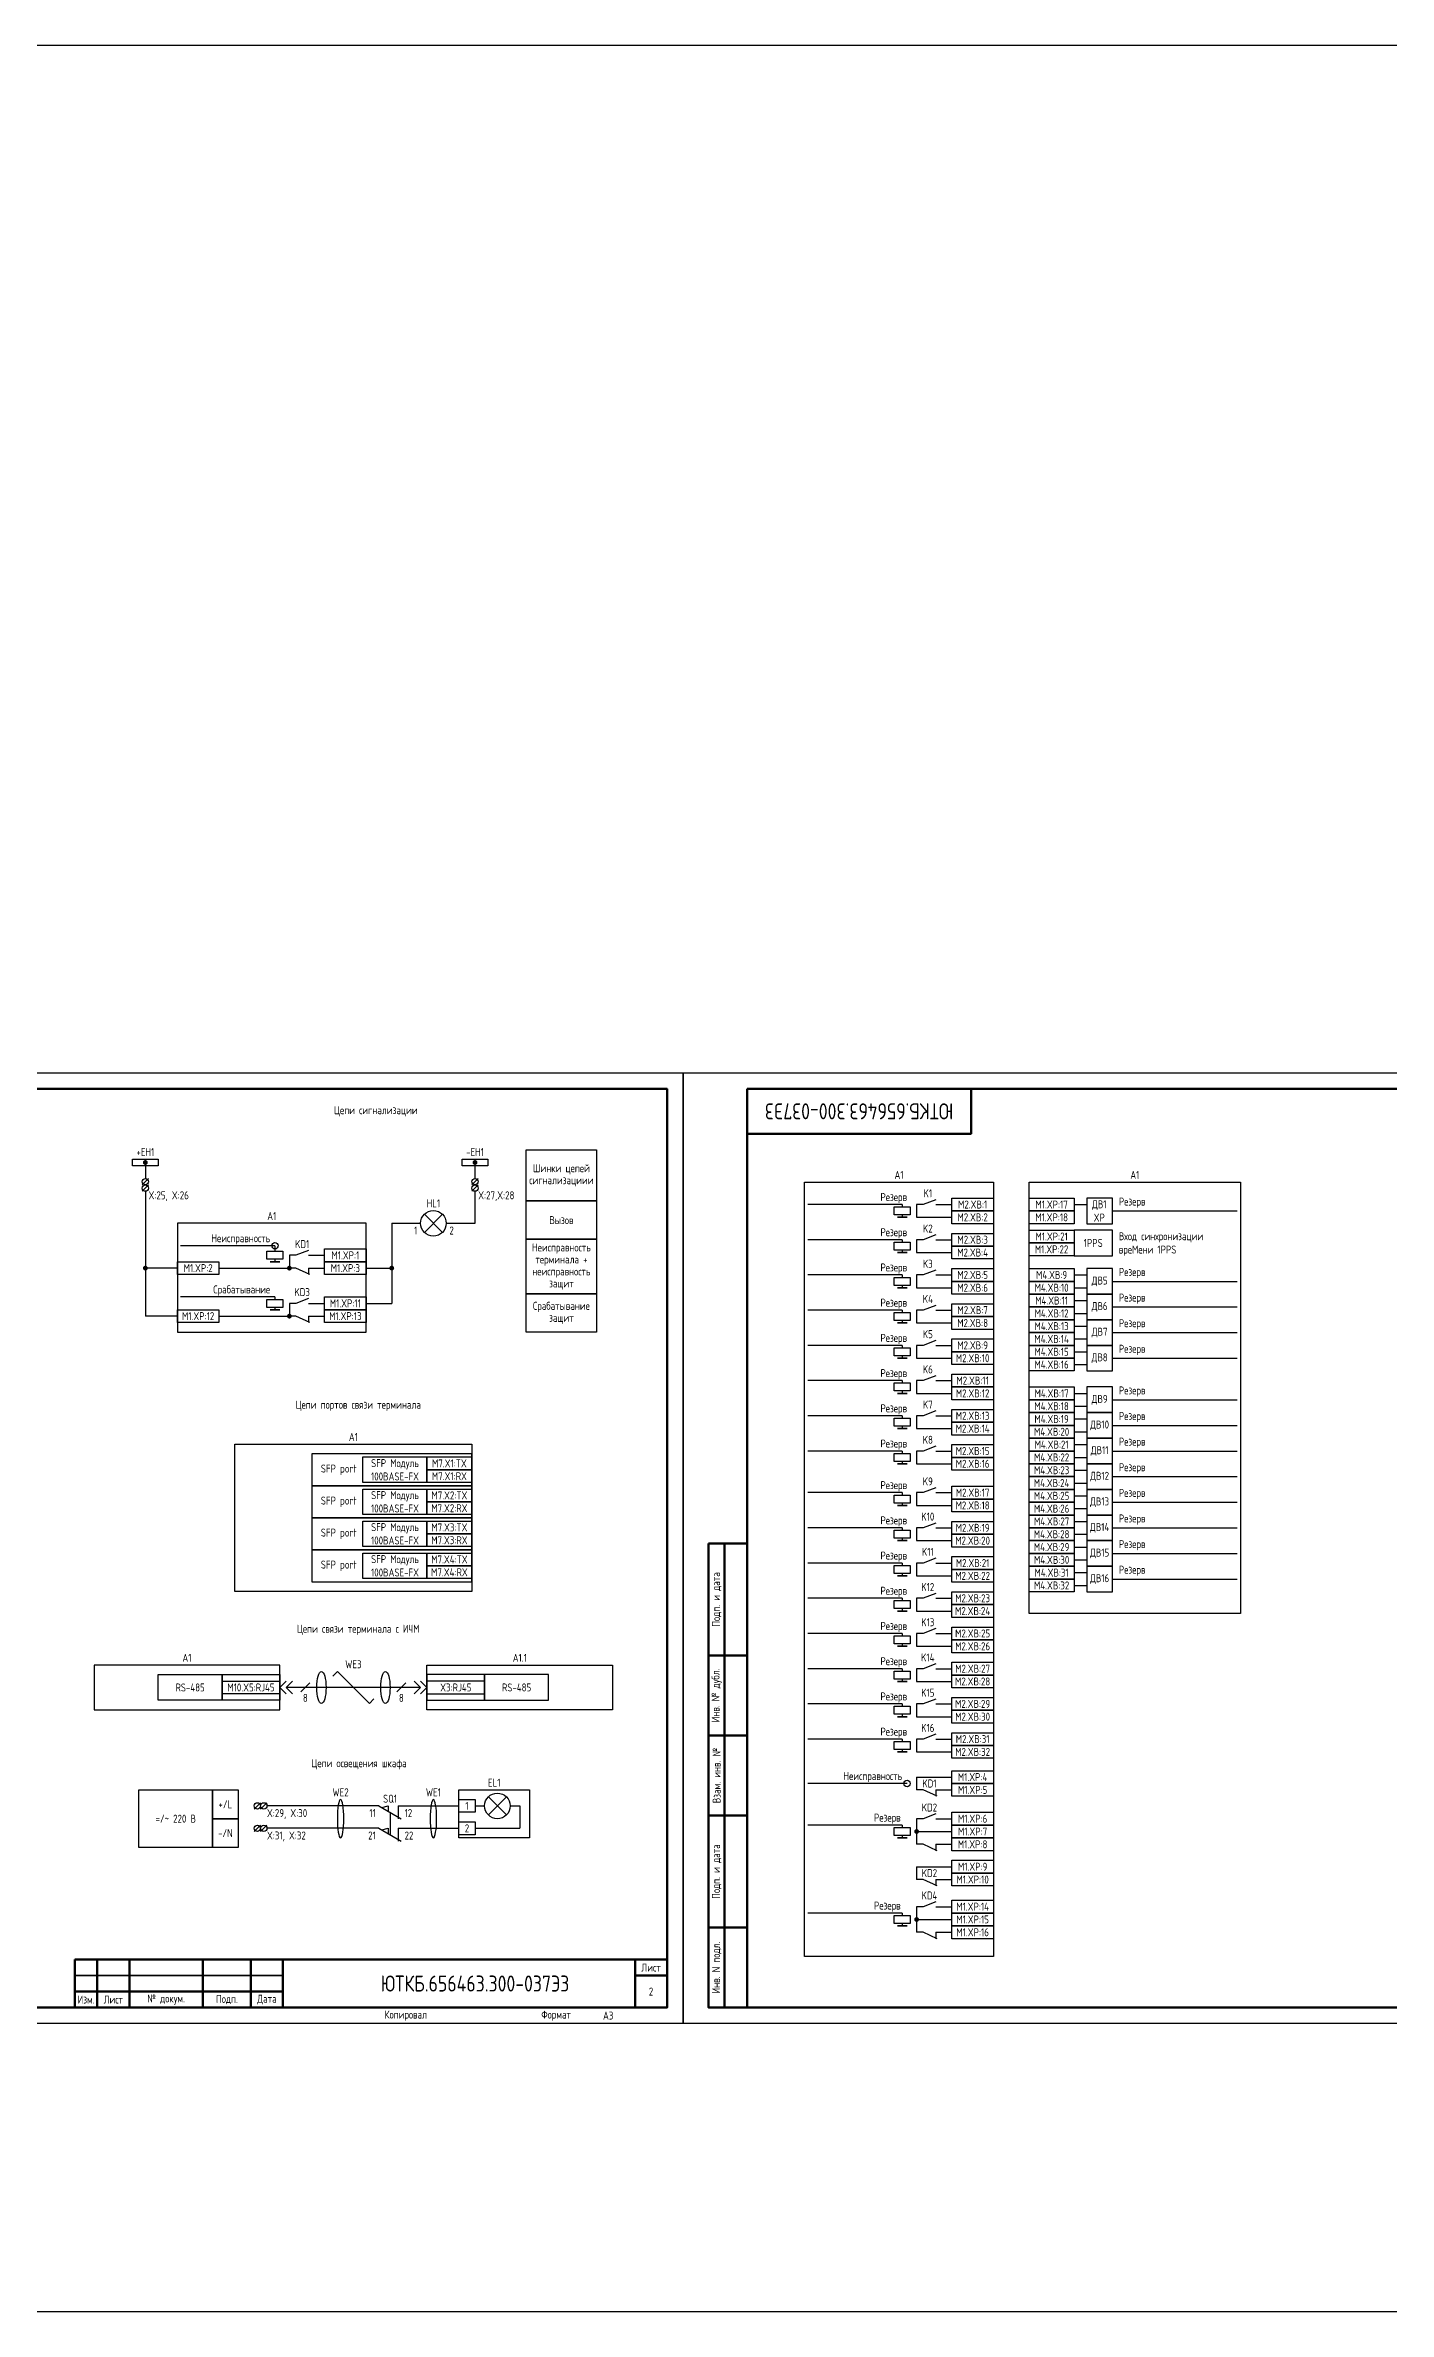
# Model space of a CAD drawing. Header units: millimetres. Extents: x -774 to 2891, y -90 to 618.
# Drawn here: x 641 to 1060, y -90 to 618 of the extents above; entities that cross this region are included whole.
import ezdxf

# ---------------------------------------------------------------- set-up
doc = ezdxf.new("R2010")
doc.units = ezdxf.units.MM
doc.styles.add('Gost_type_A', font='GOST_A.TTF')

# ---------------------------------------------------------------- blocks, each defined once
blk = doc.blocks.new('Формат_А3')
blk.add_lwpolyline([(-420, 297), (0, 297), (0, 0), (-420, 0)], close=True)
at = {"lineweight": 50}
blk.add_lwpolyline([(-400, 292), (-5, 292), (-5, 5), (-400, 5)], close=True, dxfattribs=at)
blk = doc.blocks.new('Штамп малый нижний')
at = {"lineweight": 50}
for points in [[(-185, 15), (-178, 15), (-178, 5), (-185, 5)], [(-178, 15), (-168, 15), (-168, 5), (-178, 5)], [(-168, 15), (-145, 15), (-145, 5), (-168, 5)], [(-145, 15), (-130, 15), (-130, 5), (-145, 5)], [(-130, 15), (-120, 15), (-120, 5), (-130, 5)], [(-120, 15), (-10, 15), (-10, 0), (-120, 0)], [(-10, 15), (0, 15), (0, 10), (-10, 10)], [(-10, 10), (0, 10), (0, 0), (-10, 0)], [(-185, 5), (-178, 5), (-178, 0), (-185, 0)], [(-178, 5), (-168, 5), (-168, 0), (-178, 0)], [(-168, 5), (-145, 5), (-145, 0), (-168, 0)], [(-145, 5), (-130, 5), (-130, 0), (-145, 0)], [(-130, 5), (-120, 5), (-120, 0), (-130, 0)]]:
    blk.add_lwpolyline(points, close=True, dxfattribs=at)
for points in [[(-185, 15), (-178, 15), (-178, 10), (-185, 10)], [(-178, 15), (-168, 15), (-168, 10), (-178, 10)], [(-168, 15), (-145, 15), (-145, 10), (-168, 10)], [(-145, 15), (-130, 15), (-130, 10), (-145, 10)], [(-130, 15), (-120, 15), (-120, 10), (-130, 10)], [(-185, 10), (-178, 10), (-178, 5), (-185, 5)], [(-178, 10), (-168, 10), (-168, 5), (-178, 5)], [(-168, 10), (-145, 10), (-145, 5), (-168, 5)], [(-145, 10), (-130, 10), (-130, 5), (-145, 5)], [(-130, 10), (-120, 10), (-120, 5), (-130, 5)]]:
    blk.add_lwpolyline(points, close=True)
at = {"char_height": 2.5, "style": 'Gost_type_A'}
for s, insert, width, attachment_point in [('Лист', (-5, 12.5), 10, 5), ('Изм.', (-181.5, 2.5), 7, 5), ('Лист', (-173, 2.5), 10, 5), ('№ докум.', (-156.5, 2.5), 23, 5), ('Подп.', (-137.5, 2.5), 15, 5), ('Дата', (-125, 2.5), 10, 5), ('Копировал', (-75, -2.53), 13.1202, 6), ('Формат', (-30, -2.53), 13.1202, 6)]:
    blk.add_mtext(s, dxfattribs=dict(at, insert=insert, width=width, attachment_point=attachment_point))
blk = doc.blocks.new('Штамп угловой верхний')
at = {"lineweight": 50}
blk.add_lwpolyline([(0, 0), (70, 0), (70, -14), (0, -14)], close=True, dxfattribs=at)
blk = doc.blocks.new('Штамп левый нижний')
at = {"lineweight": 50}
for points in [[(-12, 145), (-7, 145), (-7, 110), (-12, 110)], [(-7, 145), (0, 145), (0, 110), (-7, 110)], [(-12, 110), (-7, 110), (-7, 85), (-12, 85)], [(-7, 110), (0, 110), (0, 85), (-7, 85)], [(-12, 85), (-7, 85), (-7, 60), (-12, 60)], [(-7, 85), (0, 85), (0, 60), (-7, 60)], [(-12, 60), (-7, 60), (-7, 25), (-12, 25)], [(-7, 60), (0, 60), (0, 25), (-7, 25)], [(-12, 25), (-7, 25), (-7, 0), (-12, 0)], [(-7, 25), (0, 25), (0, 0), (-7, 0)]]:
    blk.add_lwpolyline(points, close=True, dxfattribs=at)
at = {"char_height": 2.5, "attachment_point": 5, "rotation": 90, "style": 'Gost_type_A'}
for s, insert, width in [('Подп. и дата', (-9.5, 127.5), 35), ('Инв. № дубл.', (-9.5, 97.5), 25), ('Взам. инв. №', (-9.5, 72.5), 25), ('Подп. и дата', (-9.5, 42.5), 35), ('Инв. N подл.', (-9.5, 12.5), 25)]:
    blk.add_mtext(s, dxfattribs=dict(at, insert=insert, width=width))
blk = doc.blocks.new('POINT')
at = {"const_width": 0.75}
blk.add_lwpolyline([(-0.375, 0, 1), (0.375, 0, 1)], format="xyb", close=True, dxfattribs=at)
blk = doc.blocks.new('Шинка')
blk.add_lwpolyline([(-4, 1), (4, 1), (4, -1), (-4, -1)], close=True)
blk.add_blockref('POINT', (0, 0))

msp = doc.modelspace()

# ---------------------------------------------------------------- linework, layer by layer
for p, q in [((673, 264), (671, 262)), ((673, 262), (671, 260)), ((672, 269), (672, 264)), ((776, 264), (774, 262)), ((776, 262), (774, 260)), ((775, 264), (775, 269)), ((775, 261.99), (775, 262)), ((775, 261.99), (775, 262)), ((672, 260), (672, 221)), ((775, 250), (775, 260)), ((908.48, 255.87), (878.98, 255.87)), ((908.48, 255.87), (908.48, 255.12)), ((962.16, 255.87), (966.16, 255.87)), ((749, 250), (758, 250)), ((749, 250), (749, 225)), ((759.17, 252.83), (764.83, 247.17)), ((764.83, 252.83), (759.17, 247.17)), ((766, 250), (775, 250)), ((908.48, 252.62), (908.48, 251.87)), ((974.16, 253.87), (1013.16, 253.87)), ((712.5, 243), (683, 243)), ((712.5, 243), (712.5, 241.25)), ((908.48, 244.87), (878.98, 244.87)), ((908.48, 244.87), (908.48, 244.12)), ((908.48, 241.62), (908.48, 240.87)), ((682, 236), (672, 236)), ((712.5, 238.75), (712.5, 238)), ((723, 236), (723, 234)), ((741, 236), (749, 236)), ((908.48, 233.87), (878.98, 233.87)), ((908.48, 233.87), (908.48, 233.12)), ((962.16, 233.87), (966.16, 233.87)), ((712.5, 227), (683, 227)), ((712.5, 227), (712.5, 226.25)), ((908.48, 230.62), (908.48, 229.87)), ((962.16, 229.87), (966.16, 229.87)), ((974.16, 231.87), (1013.16, 231.87)), ((682, 221), (672, 221)), ((712.5, 223.75), (712.5, 223)), ((723, 221), (723, 219)), ((741, 225), (749, 225)), ((908.48, 222.87), (878.98, 222.87)), ((908.48, 222.87), (908.48, 222.12)), ((908.48, 219.62), (908.48, 218.87)), ((962.16, 225.87), (966.16, 225.87)), ((962.16, 221.87), (966.16, 221.87)), ((974.16, 223.87), (1013.16, 223.87)), ((962.16, 217.87), (966.16, 217.87)), ((962.16, 213.87), (966.16, 213.87)), ((974.16, 215.87), (1013.16, 215.87)), ((908.48, 211.87), (878.98, 211.87)), ((908.48, 211.87), (908.48, 211.12)), ((908.48, 208.62), (908.48, 207.87)), ((962.16, 209.87), (966.16, 209.87)), ((962.16, 205.87), (966.16, 205.87)), ((974.16, 207.87), (1013.16, 207.87)), ((908.48, 200.87), (878.98, 200.87)), ((908.48, 200.87), (908.48, 200.12)), ((908.48, 197.62), (908.48, 196.87)), ((962.16, 196.87), (966.16, 196.87)), ((962.16, 192.87), (966.16, 192.87)), ((974.16, 194.87), (1013.16, 194.87)), ((908.48, 189.87), (878.98, 189.87)), ((908.48, 189.87), (908.48, 189.12)), ((908.48, 186.62), (908.48, 185.87)), ((962.16, 188.87), (966.16, 188.87)), ((962.16, 184.87), (966.16, 184.87)), ((974.16, 186.87), (1013.16, 186.87)), ((908.48, 178.87), (878.98, 178.87)), ((908.48, 178.87), (908.48, 178.12)), ((962.16, 180.87), (966.16, 180.87)), ((974.16, 178.87), (1013.16, 178.87)), ((908.48, 175.62), (908.48, 174.87)), ((962.16, 176.87), (966.16, 176.87)), ((962.16, 172.87), (966.16, 172.87)), ((974.16, 170.87), (1013.16, 170.87)), ((908.48, 165.87), (878.98, 165.87)), ((908.48, 165.87), (908.48, 165.12)), ((962.16, 168.87), (966.16, 168.87)), ((962.16, 164.87), (966.16, 164.87)), ((974.16, 162.87), (1013.16, 162.87)), ((908.48, 162.62), (908.48, 161.87)), ((962.16, 160.87), (966.16, 160.87)), ((962.16, 156.87), (966.16, 156.87)), ((908.48, 154.87), (878.98, 154.87)), ((908.48, 154.87), (908.48, 154.12)), ((908.48, 151.62), (908.48, 150.87)), ((962.16, 152.87), (966.16, 152.87)), ((962.16, 148.87), (966.16, 148.87)), ((974.16, 154.87), (1013.16, 154.87)), ((908.48, 143.87), (878.98, 143.87)), ((908.48, 143.87), (908.48, 143.12)), ((962.16, 144.87), (966.16, 144.87)), ((974.16, 146.87), (1013.16, 146.87)), ((908.48, 140.62), (908.48, 139.87)), ((962.16, 140.87), (966.16, 140.87)), ((962.16, 136.87), (966.16, 136.87)), ((974.16, 138.87), (1013.16, 138.87)), ((908.48, 132.87), (878.98, 132.87)), ((908.48, 132.87), (908.48, 132.12)), ((908.48, 129.62), (908.48, 128.87)), ((908.48, 121.87), (878.98, 121.87)), ((908.48, 121.87), (908.48, 121.12)), ((908.48, 118.62), (908.48, 117.87)), ((714, 105), (716, 107)), ((714, 105), (716, 107)), ((716, 105), (718, 107)), ((716, 105), (718, 107)), ((723.41, 106.41), (720.59, 103.59)), ((730.53, 108.53), (732, 110)), ((732, 110), (742, 100)), ((753.41, 106.41), (750.59, 103.59)), ((758, 105), (756, 107)), ((758, 105), (756, 107)), ((760, 105), (758, 107)), ((760, 105), (758, 107)), ((908.48, 110.87), (878.98, 110.87)), ((908.48, 110.87), (908.48, 110.12)), ((908.48, 107.62), (908.48, 106.87)), ((714, 105), (716, 103)), ((714, 105), (716, 103)), ((758, 105), (716, 105)), ((716, 105), (718, 103)), ((716, 105), (718, 103)), ((742, 100), (743.41, 101.41)), ((758, 105), (756, 103)), ((758, 105), (756, 103)), ((760, 105), (758, 103)), ((760, 105), (758, 103)), ((908.48, 99.87), (878.98, 99.87)), ((908.48, 99.87), (908.48, 99.12)), ((908.48, 96.62), (908.48, 95.87)), ((908.48, 88.87), (878.98, 88.87)), ((908.48, 88.87), (908.48, 88.12)), ((908.48, 85.62), (908.48, 84.87)), ((779.17, 70.83), (784.83, 65.17)), ((784.83, 70.83), (779.17, 65.17)), ((909.98, 75), (878.98, 75)), ((912.98, 77), (912.98, 73)), ((918.98, 73), (918.98, 71)), ((708, 69), (706, 67)), ((710, 69), (708, 67)), ((745, 68), (710.01, 68)), ((745, 68), (751.92, 64)), ((745.86, 67.5), (747.86, 68)), ((747.86, 68), (747.86, 66.34)), ((751, 68), (751, 64)), ((751, 68), (770, 68)), ((775, 68), (778, 68)), ((786, 68), (789, 68)), ((789, 68), (789, 61)), ((708, 62), (706, 60)), ((710, 62), (708, 60)), ((745, 61), (710.01, 61)), ((745, 61), (751.92, 57)), ((745.86, 60.5), (747.86, 61)), ((747.86, 61), (747.86, 59.34)), ((751, 61), (751, 57)), ((751, 61), (770, 61)), ((775, 61), (789, 61)), ((908.48, 62), (878.98, 62)), ((908.48, 62), (908.48, 61.25)), ((908.48, 58.75), (908.48, 58)), ((918.98, 56), (918.98, 54)), ((912.98, 49), (912.98, 45)), ((918.98, 45), (918.98, 43)), ((908.48, 34.52), (878.98, 34.52)), ((908.48, 34.52), (908.48, 33.77)), ((908.48, 31.27), (908.48, 30.52)), ((918.98, 28.52), (918.98, 26.52))]:
    msp.add_line(p, q)
at = {"ltscale": 1.08}
for p, q in [((914.98, 255.87), (912.98, 255.87)), ((912.98, 255.87), (912.98, 251.87)), ((918.98, 255.87), (923.98, 255.87)), ((912.98, 251.87), (923.98, 251.87)), ((914.98, 244.87), (912.98, 244.87)), ((912.98, 244.87), (912.98, 240.87)), ((912.98, 240.87), (923.98, 240.87)), ((918.98, 244.87), (923.98, 244.87)), ((695, 236), (717, 236)), ((719, 240), (717, 240)), ((717, 240), (717, 236)), ((719, 236), (717, 236)), ((723, 240), (728, 240)), ((723, 236), (728, 236)), ((914.98, 233.87), (912.98, 233.87)), ((912.98, 233.87), (912.98, 229.87)), ((918.98, 233.87), (923.98, 233.87)), ((912.98, 229.87), (923.98, 229.87)), ((695, 221), (717, 221)), ((719, 225), (717, 225)), ((717, 225), (717, 221)), ((719, 221), (717, 221)), ((723, 225), (728, 225)), ((723, 221), (728, 221)), ((914.98, 222.87), (912.98, 222.87)), ((912.98, 222.87), (912.98, 218.87)), ((918.98, 222.87), (923.98, 222.87)), ((912.98, 218.87), (923.98, 218.87)), ((914.98, 211.87), (912.98, 211.87)), ((912.98, 211.87), (912.98, 207.87)), ((912.98, 207.87), (923.98, 207.87)), ((918.98, 211.87), (923.98, 211.87)), ((914.98, 200.87), (912.98, 200.87)), ((912.98, 200.87), (912.98, 196.87)), ((918.98, 200.87), (923.98, 200.87)), ((912.98, 196.87), (923.98, 196.87)), ((914.98, 189.87), (912.98, 189.87)), ((912.98, 189.87), (912.98, 185.87)), ((912.98, 185.87), (923.98, 185.87)), ((918.98, 189.87), (923.98, 189.87)), ((914.98, 178.87), (912.98, 178.87)), ((912.98, 178.87), (912.98, 174.87)), ((918.98, 178.87), (923.98, 178.87)), ((912.98, 174.87), (923.98, 174.87)), ((914.98, 165.87), (912.98, 165.87)), ((912.98, 165.87), (912.98, 161.87)), ((918.98, 165.87), (923.98, 165.87)), ((912.98, 161.87), (923.98, 161.87)), ((914.98, 154.87), (912.98, 154.87)), ((912.98, 154.87), (912.98, 150.87)), ((912.98, 150.87), (923.98, 150.87)), ((918.98, 154.87), (923.98, 154.87)), ((914.98, 143.87), (912.98, 143.87)), ((912.98, 143.87), (912.98, 139.87)), ((918.98, 143.87), (923.98, 143.87)), ((912.98, 139.87), (923.98, 139.87)), ((914.98, 132.87), (912.98, 132.87)), ((912.98, 132.87), (912.98, 128.87)), ((912.98, 128.87), (923.98, 128.87)), ((918.98, 132.87), (923.98, 132.87)), ((914.98, 121.87), (912.98, 121.87)), ((912.98, 121.87), (912.98, 117.87)), ((918.98, 121.87), (923.98, 121.87)), ((912.98, 117.87), (923.98, 117.87)), ((914.98, 110.87), (912.98, 110.87)), ((912.98, 110.87), (912.98, 106.87)), ((912.98, 106.87), (923.98, 106.87)), ((918.98, 110.87), (923.98, 110.87)), ((914.98, 99.87), (912.98, 99.87)), ((912.98, 99.87), (912.98, 95.87)), ((918.98, 99.87), (923.98, 99.87)), ((912.98, 95.87), (923.98, 95.87)), ((914.98, 88.87), (912.98, 88.87)), ((912.98, 88.87), (912.98, 84.87)), ((918.98, 88.87), (923.98, 88.87)), ((912.98, 84.87), (923.98, 84.87)), ((912.98, 77), (923.98, 77)), ((914.98, 73), (912.98, 73)), ((918.98, 73), (923.98, 73)), ((914.98, 64), (912.98, 64)), ((912.98, 64), (912.98, 56)), ((918.98, 64), (923.98, 64)), ((912.98, 60), (923.98, 60)), ((914.98, 56), (912.98, 56)), ((918.98, 56), (923.98, 56)), ((912.98, 49), (923.98, 49)), ((914.98, 45), (912.98, 45)), ((918.98, 45), (923.98, 45)), ((914.98, 36.52), (912.98, 36.52)), ((912.98, 36.52), (912.98, 28.52)), ((918.98, 36.52), (923.98, 36.52)), ((912.98, 32.52), (923.98, 32.52)), ((914.98, 28.52), (912.98, 28.52)), ((918.98, 28.52), (923.98, 28.52))]:
    msp.add_line(p, q, dxfattribs=at)
at = {"ltscale": 4.32}
for p, q in [((918.98, 257.37), (914.98, 255.87)), ((723, 241.5), (719, 240)), ((918.98, 246.37), (914.98, 244.87)), ((723.39, 234), (719, 236)), ((918.98, 235.37), (914.98, 233.87)), ((723, 226.5), (719, 225)), ((723.39, 219), (719, 221)), ((918.98, 224.37), (914.98, 222.87)), ((918.98, 213.37), (914.98, 211.87)), ((918.98, 202.37), (914.98, 200.87)), ((918.98, 191.37), (914.98, 189.87)), ((918.98, 180.37), (914.98, 178.87)), ((918.98, 167.37), (914.98, 165.87)), ((918.98, 156.37), (914.98, 154.87)), ((918.98, 145.37), (914.98, 143.87)), ((918.98, 134.37), (914.98, 132.87)), ((918.98, 123.37), (914.98, 121.87)), ((918.98, 112.37), (914.98, 110.87)), ((918.98, 101.37), (914.98, 99.87)), ((918.98, 90.37), (914.98, 88.87)), ((919.37, 71), (914.98, 73)), ((918.98, 65.5), (914.98, 64)), ((919.37, 54), (914.98, 56)), ((919.37, 43), (914.98, 45)), ((918.98, 38.02), (914.98, 36.52)), ((919.37, 26.52), (914.98, 28.52))]:
    msp.add_line(p, q, dxfattribs=at)
at = {"ltscale": 0.5}
msp.add_line((748.46, 66), (748.46, 59), dxfattribs=at)
for points in [[(-774, 618), (2891, 618), (2891, -90), (-774, -90)], [(813, 257), (791, 257), (791, 273), (813, 273)], [(877.98, 262.87), (936.98, 262.87), (936.98, 21), (877.98, 21)], [(948.16, 262.87), (1014.16, 262.87), (1014.16, 128.11), (948.16, 128.11)], [(813, 245), (791, 245), (791, 257), (813, 257)], [(910.98, 255.12), (910.98, 252.62), (905.98, 252.62), (905.98, 255.12)], [(923.98, 257.87), (936.98, 257.87), (936.98, 253.87), (923.98, 253.87)], [(948.16, 257.87), (962.16, 257.87), (962.16, 253.87), (948.16, 253.87)], [(682, 216), (741, 216), (741, 250), (682, 250)], [(909.98, 251.87), (906.98, 251.87)], [(923.98, 253.87), (936.98, 253.87), (936.98, 249.87), (923.98, 249.87)], [(948.16, 253.87), (962.16, 253.87), (962.16, 249.87), (948.16, 249.87)], [(948.16, 247.87), (962.16, 247.87), (962.16, 243.87), (948.16, 243.87)], [(715, 241.25), (715, 238.75), (710, 238.75), (710, 241.25)], [(728, 242), (741, 242), (741, 238), (728, 238)], [(813, 228), (791, 228), (791, 245), (813, 245)], [(910.98, 244.12), (910.98, 241.62), (905.98, 241.62), (905.98, 244.12)], [(909.98, 240.87), (906.98, 240.87)], [(923.98, 246.87), (936.98, 246.87), (936.98, 242.87), (923.98, 242.87)], [(923.98, 242.87), (936.98, 242.87), (936.98, 238.87), (923.98, 238.87)], [(948.16, 243.87), (962.16, 243.87), (962.16, 239.87), (948.16, 239.87)], [(682, 238), (695, 238), (695, 234), (682, 234)], [(714, 238), (711, 238)], [(728, 238), (741, 238), (741, 234), (728, 234)], [(923.98, 235.87), (936.98, 235.87), (936.98, 231.87), (923.98, 231.87)], [(948.16, 235.87), (962.16, 235.87), (962.16, 231.87), (948.16, 231.87)], [(728, 227), (741, 227), (741, 223), (728, 223)], [(813, 216), (791, 216), (791, 228), (813, 228)], [(910.98, 233.12), (910.98, 230.62), (905.98, 230.62), (905.98, 233.12)], [(909.98, 229.87), (906.98, 229.87)], [(923.98, 231.87), (936.98, 231.87), (936.98, 227.87), (923.98, 227.87)], [(948.16, 231.87), (962.16, 231.87), (962.16, 227.87), (948.16, 227.87)], [(948.16, 227.87), (962.16, 227.87), (962.16, 223.87), (948.16, 223.87)], [(682, 223), (695, 223), (695, 219), (682, 219)], [(715, 226.25), (715, 223.75), (710, 223.75), (710, 226.25)], [(714, 223), (711, 223)], [(728, 223), (741, 223), (741, 219), (728, 219)], [(910.98, 222.12), (910.98, 219.62), (905.98, 219.62), (905.98, 222.12)], [(923.98, 224.87), (936.98, 224.87), (936.98, 220.87), (923.98, 220.87)], [(923.98, 220.87), (936.98, 220.87), (936.98, 216.87), (923.98, 216.87)], [(948.16, 223.87), (962.16, 223.87), (962.16, 219.87), (948.16, 219.87)], [(948.16, 219.87), (962.16, 219.87), (962.16, 215.87), (948.16, 215.87)], [(909.98, 218.87), (906.98, 218.87)], [(923.98, 213.87), (936.98, 213.87), (936.98, 209.87), (923.98, 209.87)], [(948.16, 215.87), (962.16, 215.87), (962.16, 211.87), (948.16, 211.87)], [(910.98, 211.12), (910.98, 208.62), (905.98, 208.62), (905.98, 211.12)], [(909.98, 207.87), (906.98, 207.87)], [(923.98, 209.87), (936.98, 209.87), (936.98, 205.87), (923.98, 205.87)], [(948.16, 211.87), (962.16, 211.87), (962.16, 207.87), (948.16, 207.87)], [(948.16, 207.87), (962.16, 207.87), (962.16, 203.87), (948.16, 203.87)], [(910.98, 200.12), (910.98, 197.62), (905.98, 197.62), (905.98, 200.12)], [(923.98, 202.87), (936.98, 202.87), (936.98, 198.87), (923.98, 198.87)], [(923.98, 198.87), (936.98, 198.87), (936.98, 194.87), (923.98, 194.87)], [(948.16, 198.87), (962.16, 198.87), (962.16, 194.87), (948.16, 194.87)], [(909.98, 196.87), (906.98, 196.87)], [(923.98, 191.87), (936.98, 191.87), (936.98, 187.87), (923.98, 187.87)], [(948.16, 194.87), (962.16, 194.87), (962.16, 190.87), (948.16, 190.87)], [(910.98, 189.12), (910.98, 186.62), (905.98, 186.62), (905.98, 189.12)], [(909.98, 185.87), (906.98, 185.87)], [(923.98, 187.87), (936.98, 187.87), (936.98, 183.87), (923.98, 183.87)], [(948.16, 190.87), (962.16, 190.87), (962.16, 186.87), (948.16, 186.87)], [(948.16, 186.87), (962.16, 186.87), (962.16, 182.87), (948.16, 182.87)], [(700, 181), (774, 181), (774, 135), (700, 135)], [(724, 168), (774, 168), (774, 178), (724, 178)], [(910.98, 178.12), (910.98, 175.62), (905.98, 175.62), (905.98, 178.12)], [(923.98, 180.87), (936.98, 180.87), (936.98, 176.87), (923.98, 176.87)], [(948.16, 182.87), (962.16, 182.87), (962.16, 178.87), (948.16, 178.87)], [(948.16, 178.87), (962.16, 178.87), (962.16, 174.87), (948.16, 174.87)], [(740, 177), (760, 177), (760, 169), (740, 169)], [(760, 177), (774, 177), (774, 173), (760, 173)], [(760, 173), (774, 173), (774, 169), (760, 169)], [(909.98, 174.87), (906.98, 174.87)], [(923.98, 176.87), (936.98, 176.87), (936.98, 172.87), (923.98, 172.87)], [(948.16, 174.87), (962.16, 174.87), (962.16, 170.87), (948.16, 170.87)], [(948.16, 170.87), (962.16, 170.87), (962.16, 166.87), (948.16, 166.87)], [(724, 158), (774, 158), (774, 168), (724, 168)], [(740, 167), (760, 167), (760, 159), (740, 159)], [(760, 167), (774, 167), (774, 163), (760, 163)], [(760, 163), (774, 163), (774, 159), (760, 159)], [(910.98, 165.12), (910.98, 162.62), (905.98, 162.62), (905.98, 165.12)], [(923.98, 167.87), (936.98, 167.87), (936.98, 163.87), (923.98, 163.87)], [(923.98, 163.87), (936.98, 163.87), (936.98, 159.87), (923.98, 159.87)], [(948.16, 166.87), (962.16, 166.87), (962.16, 162.87), (948.16, 162.87)], [(948.16, 162.87), (962.16, 162.87), (962.16, 158.87), (948.16, 158.87)], [(724, 148), (774, 148), (774, 158), (724, 158)], [(740, 157), (760, 157), (760, 149), (740, 149)], [(760, 157), (774, 157), (774, 153), (760, 153)], [(909.98, 161.87), (906.98, 161.87)], [(923.98, 156.87), (936.98, 156.87), (936.98, 152.87), (923.98, 152.87)], [(948.16, 158.87), (962.16, 158.87), (962.16, 154.87), (948.16, 154.87)], [(760, 153), (774, 153), (774, 149), (760, 149)], [(910.98, 154.12), (910.98, 151.62), (905.98, 151.62), (905.98, 154.12)], [(909.98, 150.87), (906.98, 150.87)], [(923.98, 152.87), (936.98, 152.87), (936.98, 148.87), (923.98, 148.87)], [(948.16, 154.87), (962.16, 154.87), (962.16, 150.87), (948.16, 150.87)], [(948.16, 150.87), (962.16, 150.87), (962.16, 146.87), (948.16, 146.87)], [(724, 138), (774, 138), (774, 148), (724, 148)], [(740, 147), (760, 147), (760, 139), (740, 139)], [(760, 147), (774, 147), (774, 143), (760, 143)], [(760, 143), (774, 143), (774, 139), (760, 139)], [(910.98, 143.12), (910.98, 140.62), (905.98, 140.62), (905.98, 143.12)], [(923.98, 145.87), (936.98, 145.87), (936.98, 141.87), (923.98, 141.87)], [(923.98, 141.87), (936.98, 141.87), (936.98, 137.87), (923.98, 137.87)], [(948.16, 146.87), (962.16, 146.87), (962.16, 142.87), (948.16, 142.87)], [(948.16, 142.87), (962.16, 142.87), (962.16, 138.87), (948.16, 138.87)], [(909.98, 139.87), (906.98, 139.87)], [(923.98, 134.87), (936.98, 134.87), (936.98, 130.87), (923.98, 130.87)], [(948.16, 138.87), (962.16, 138.87), (962.16, 134.87), (948.16, 134.87)], [(910.98, 132.12), (910.98, 129.62), (905.98, 129.62), (905.98, 132.12)], [(909.98, 128.87), (906.98, 128.87)], [(923.98, 130.87), (936.98, 130.87), (936.98, 126.87), (923.98, 126.87)], [(910.98, 121.12), (910.98, 118.62), (905.98, 118.62), (905.98, 121.12)], [(923.98, 123.87), (936.98, 123.87), (936.98, 119.87), (923.98, 119.87)], [(909.98, 117.87), (906.98, 117.87)], [(923.98, 119.87), (936.98, 119.87), (936.98, 115.87), (923.98, 115.87)], [(656, 98), (714, 98), (714, 112), (656, 112)], [(676, 109), (696, 109), (696, 101), (676, 101)], [(696, 109), (714, 109), (714, 101), (696, 101)], [(696, 107), (714, 107), (714, 103), (696, 103)], [(818, 98), (760, 98), (760, 112), (818, 112)], [(778, 109), (760, 109), (760, 101), (778, 101)], [(778, 107), (760, 107), (760, 103), (778, 103)], [(798, 109), (778, 109), (778, 101), (798, 101)], [(910.98, 110.12), (910.98, 107.62), (905.98, 107.62), (905.98, 110.12)], [(909.98, 106.87), (906.98, 106.87)], [(923.98, 112.87), (936.98, 112.87), (936.98, 108.87), (923.98, 108.87)], [(923.98, 108.87), (936.98, 108.87), (936.98, 104.87), (923.98, 104.87)], [(910.98, 99.12), (910.98, 96.62), (905.98, 96.62), (905.98, 99.12)], [(923.98, 101.87), (936.98, 101.87), (936.98, 97.87), (923.98, 97.87)], [(909.98, 95.87), (906.98, 95.87)], [(923.98, 97.87), (936.98, 97.87), (936.98, 93.87), (923.98, 93.87)], [(910.98, 88.12), (910.98, 85.62), (905.98, 85.62), (905.98, 88.12)], [(923.98, 90.87), (936.98, 90.87), (936.98, 86.87), (923.98, 86.87)], [(923.98, 86.87), (936.98, 86.87), (936.98, 82.87), (923.98, 82.87)], [(909.98, 84.87), (906.98, 84.87)], [(923.98, 79), (936.98, 79), (936.98, 75), (923.98, 75)], [(693, 55), (670, 55), (670, 73), (693, 73)], [(701, 64), (693, 64), (693, 73), (701, 73)], [(770, 73), (792, 73), (792, 58), (770, 58)], [(923.98, 75), (936.98, 75), (936.98, 71), (923.98, 71)], [(701, 55), (693, 55), (693, 64), (701, 64)], [(770, 70), (775, 70), (775, 66), (770, 66)], [(923.98, 66), (936.98, 66), (936.98, 62), (923.98, 62)], [(770, 63), (775, 63), (775, 59), (770, 59)], [(910.98, 61.25), (910.98, 58.75), (905.98, 58.75), (905.98, 61.25)], [(909.98, 58), (906.98, 58)], [(923.98, 62), (936.98, 62), (936.98, 58), (923.98, 58)], [(923.98, 58), (936.98, 58), (936.98, 54), (923.98, 54)], [(923.98, 51), (936.98, 51), (936.98, 47), (923.98, 47)], [(923.98, 47), (936.98, 47), (936.98, 43), (923.98, 43)], [(923.98, 38.52), (936.98, 38.52), (936.98, 34.52), (923.98, 34.52)], [(910.98, 33.77), (910.98, 31.27), (905.98, 31.27), (905.98, 33.77)], [(909.98, 30.52), (906.98, 30.52)], [(923.98, 34.52), (936.98, 34.52), (936.98, 30.52), (923.98, 30.52)], [(923.98, 30.52), (936.98, 30.52), (936.98, 26.52), (923.98, 26.52)]]:
    msp.add_lwpolyline(points, close=True)
at = {"ltscale": 4}
for points in [[(966.16, 249.87), (974.16, 249.87), (974.16, 257.87), (966.16, 257.87)], [(962.16, 239.87), (974.16, 239.87), (974.16, 247.87), (962.16, 247.87)], [(966.16, 227.87), (974.16, 227.87), (974.16, 235.87), (966.16, 235.87)], [(966.16, 219.87), (974.16, 219.87), (974.16, 227.87), (966.16, 227.87)], [(966.16, 211.87), (974.16, 211.87), (974.16, 219.87), (966.16, 219.87)], [(966.16, 203.87), (974.16, 203.87), (974.16, 211.87), (966.16, 211.87)], [(966.16, 190.87), (974.16, 190.87), (974.16, 198.87), (966.16, 198.87)], [(966.16, 182.87), (974.16, 182.87), (974.16, 190.87), (966.16, 190.87)], [(966.16, 174.87), (974.16, 174.87), (974.16, 182.87), (966.16, 182.87)], [(966.16, 166.87), (974.16, 166.87), (974.16, 174.87), (966.16, 174.87)], [(966.16, 158.87), (974.16, 158.87), (974.16, 166.87), (966.16, 166.87)], [(966.16, 150.87), (974.16, 150.87), (974.16, 158.87), (966.16, 158.87)], [(966.16, 142.87), (974.16, 142.87), (974.16, 150.87), (966.16, 150.87)], [(966.16, 134.87), (974.16, 134.87), (974.16, 142.87), (966.16, 142.87)]]:
    msp.add_lwpolyline(points, close=True, dxfattribs=at)
for centre, radius in [((672, 263), 1), ((672, 261), 1), ((775, 263), 1), ((775, 261), 1), ((762, 250), 4), ((712.5, 243), 1), ((782, 68), 4), ((909.98, 75), 1), ((707, 68), 1), ((709, 68), 1), ((707, 61), 1), ((709, 61), 1)]:
    msp.add_circle(centre, radius)
for centre in [(727, 105), (747, 105)]:
    msp.add_ellipse(centre, major_axis=(0, -5), ratio=0.293778)
at = {"extrusion": (0, 0, -1)}
for centre in [(733, 64), (762, 64)]:
    msp.add_ellipse(centre, major_axis=(0, -6), ratio=0.166667, dxfattribs=at)

# ---------------------------------------------------------------- block references
for name, p in [('Формат_А3', (840, 0)), ('Формат_А3', (1260, 0)), ('Штамп угловой верхний', (860, 292)), ('Шинка', (672, 269)), ('Шинка', (775, 269)), ('POINT', (672, 236)), ('POINT', (717, 236)), ('POINT', (749, 236)), ('POINT', (717, 221)), ('Штамп левый нижний', (860, 5)), ('POINT', (912.98, 60)), ('POINT', (912.98, 32.52)), ('Штамп малый нижний', (835, 5))]:
    msp.add_blockref(name, p)

# ---------------------------------------------------------------- texts
at = {"char_height": 2.5, "style": 'Gost_type_A'}
for s, insert, width, attachment_point, line_spacing_factor in [('Цепи сигнализации', (744, 285), 188, 5, 0.9), ('Шинки цепей сигнализациии', (802, 265), 21.9988, 5, 0.9), ('A1', (907.48, 263.87), 59, 8, 0.9), ('A1', (981.16, 263.87), 66, 8, 0.9), ('X:25, X:26', (673, 260), 16, 1, 0.9), ('X:27,X:28', (776, 260), 16, 1, 0.9), ('A1', (711.5, 251), 59, 8, 0.9), ('Вызов', (802, 251), 21.9988, 5, 0.9), ('Неисправность', (711, 245), 37, 6, 0.8), ('Неисправность терминала + неисправность защит', (802, 236.5), 21.9988, 5, 0.9), ('Срабатывание защит', (802, 222), 21.9988, 5, 0.9), ('Цепи портов связи терминала', (738.5, 193), 197, 5, 0.9), ('A1', (737, 182), 74.0002, 8, 0.9), ('Цепи связи терминала с ИЧМ', (738.5, 123), 197, 5, 0.9), ('A1', (685, 113), 58.0002, 8, 0.9), ('A1.1', (789, 113), 58.0002, 8, 0.9), ('Цепи освещения шкафа', (738.75, 81), 197.5, 5, 0.9), ('Неисправность', (908.48, 77), 37, 6, 0.8), ('EL1', (781, 74), 21.9942, 8, 0.9), ('=/~ 220 В', (681.5, 64), 23, 5, 0.9), ('+/L', (697, 68.5), 8, 5, 0.9), ('X:29, X:30', (710, 67), 17.9949, 1, 0.9), ('Резерв', (907.98, 64), 37, 6, 0.8), ('-/N', (697, 59.5), 8, 5, 0.9), ('X:31, X:32', (710, 60), 17.9949, 1, 0.9), ('Резерв', (907.98, 36.52), 37, 6, 0.8)]:
    msp.add_mtext(s, dxfattribs=dict(at, insert=insert, width=width, attachment_point=attachment_point, line_spacing_factor=line_spacing_factor))
at = {"insert": (895, 285), "char_height": 5, "width": 70, "attachment_point": 5, "rotation": 180, "style": 'Gost_type_A'}
msp.add_mtext('ЮТКБ.656463.300-037Э3', dxfattribs=at)
at = {"style": 'Gost_type_A'}
for s, insert, char_height, width, attachment_point in [('+EH1', (672, 271), 2.5, 10, 8), ('-EH1', (775, 271), 2.5, 10, 8), ('HL1', (762, 255), 2.5, 14, 8), ('Резерв', (909.98, 257.87), 2.5, 31.0015, 6), ('K1', (916.48, 259.37), 2.5, 5, 5), ('M2.XВ:1', (930.48, 255.87), 2.5, 13, 5), ('M1.XP:17', (955.16, 255.87), 2.5, 14, 5), ('ДВ1 XP', (970.04, 253.87), 2.5, 7.7588, 5), ('Резерв', (976.16, 254.87), 2.5, 27.8465, 7), ('1', (757, 249), 2.5, 6, 3), ('2', (767, 249), 2.5, 6, 1), ('Резерв', (909.98, 246.87), 2.5, 31.0015, 6), ('K2', (916.48, 248.37), 2.5, 5, 5), ('M2.XВ:2', (930.48, 251.87), 2.5, 13, 5), ('M1.XP:18', (955.16, 251.87), 2.5, 14, 5), ('KD1', (721, 243.5), 2.5, 8, 5), ('M1.XP:1', (734.5, 240), 2.5, 13, 5), ('M2.XВ:4', (930.48, 240.87), 2.5, 13, 5), ('M2.XВ:3', (930.48, 244.87), 2.5, 13, 5), ('M1.XP:22', (955.16, 241.87), 2.5, 14, 5), ('M1.XP:21', (955.16, 245.87), 2.5, 14, 5), ('1PPS', (968.16, 243.87), 2.5, 12, 5), ('Вход синхронизации\\PвреMени 1PPS', (976.16, 239.87), 2.5, 35.9749, 7), ('M1.XP:2', (688.5, 236), 2.5, 13, 5), ('M1.XP:3', (734.5, 236), 2.5, 13, 5), ('Резерв', (909.98, 235.87), 2.5, 31.0015, 6), ('K3', (916.48, 237.37), 2.5, 5, 5), ('M2.XВ:5', (930.48, 233.87), 2.5, 13, 5), ('M4.XВ:9', (955.16, 233.87), 2.5, 14, 5), ('Резерв', (976.16, 232.87), 2.5, 33.6483, 7), ('KD3', (721, 228.5), 2.5, 8, 5), ('K4', (916.48, 226.37), 2.5, 5, 5), ('M2.XВ:6', (930.48, 229.87), 2.5, 13, 5), ('M4.XВ:10', (955.16, 229.87), 2.5, 14, 5), ('M4.XВ:11', (955.16, 225.87), 2.5, 14, 5), ('ДВ5', (970.16, 231.87), 2.5, 7.9998, 5), ('Резерв', (976.16, 224.87), 2.5, 35.3442, 7), ('M1.XP:12', (688.5, 221), 2.5, 13, 5), ('M1.XP:13', (734.5, 221), 2.5, 13, 5), ('M1.XP:11', (734.5, 225), 2.5, 13, 5), ('Резерв', (909.98, 224.87), 2.5, 31.0015, 6), ('M2.XВ:8', (930.48, 218.87), 2.5, 13, 5), ('M2.XВ:7', (930.48, 222.87), 2.5, 13, 5), ('M4.XВ:12', (955.16, 221.87), 2.5, 14, 5), ('ДВ6', (970.16, 223.87), 2.5, 7.9998, 5), ('Резерв', (976.16, 216.87), 2.5, 33.6483, 7), ('Резерв', (909.98, 213.87), 2.5, 31.0015, 6), ('K5', (916.48, 215.37), 2.5, 5, 5), ('M2.XВ:9', (930.48, 211.87), 2.5, 13, 5), ('M4.XВ:14', (955.16, 213.87), 2.5, 14, 5), ('M4.XВ:13', (955.16, 217.87), 2.5, 14, 5), ('ДВ7', (970.16, 215.87), 2.5, 7.9998, 5), ('K6', (916.48, 204.37), 2.5, 5, 5), ('M2.XВ:10', (930.48, 207.87), 2.5, 13, 5), ('M4.XВ:15', (955.16, 209.87), 2.5, 14, 5), ('M4.XВ:16', (955.16, 205.87), 2.5, 14, 5), ('ДВ8', (970.16, 207.87), 2.5, 7.9998, 5), ('Резерв', (976.16, 208.87), 2.5, 29.1657, 7), ('Резерв', (909.98, 202.87), 2.5, 31.0015, 6), ('M2.XВ:11', (930.48, 200.87), 2.5, 13, 5), ('Резерв', (976.16, 195.87), 2.5, 27.8465, 7), ('Резерв', (909.98, 191.87), 2.5, 31.0015, 6), ('K7', (916.48, 193.37), 2.5, 5, 5), ('M2.XВ:12', (930.48, 196.87), 2.5, 13, 5), ('M4.XВ:18', (955.16, 192.87), 2.5, 14, 5), ('M4.XВ:17', (955.16, 196.87), 2.5, 14, 5), ('ДВ9', (970.16, 194.87), 2.5, 7.9998, 5), ('M2.XВ:14', (930.48, 185.87), 2.5, 13, 5), ('M2.XВ:13', (930.48, 189.87), 2.5, 13, 5), ('M4.XВ:20', (955.16, 184.87), 2.5, 14, 5), ('M4.XВ:19', (955.16, 188.87), 2.5, 14, 5), ('ДВ10', (970.16, 186.87), 2.5, 7.9998, 5), ('Резерв', (976.16, 187.87), 2.5, 27.8465, 7), ('Резерв', (909.98, 180.87), 2.5, 31.0015, 6), ('K8', (916.48, 182.37), 2.5, 5, 5), ('M2.XВ:15', (930.48, 178.87), 2.5, 13, 5), ('M4.XВ:22', (955.16, 176.87), 2.5, 14, 5), ('M4.XВ:21', (955.16, 180.87), 2.5, 14, 5), ('ДВ11', (970.16, 178.87), 2.5, 7.9998, 5), ('Резерв', (976.16, 179.87), 2.5, 27.8465, 7), ('SFP port', (738, 173), 2.5, 20, 6), ('SFP Mодуль 100BASE-FX', (750, 173), 2.5, 19.9998, 5), ('M7.X1:RX', (767, 171), 2.5, 14, 5), ('M7.X1:TX', (767, 175), 2.5, 14, 5), ('K9', (916.48, 169.37), 2.5, 5, 5), ('M2.XВ:16', (930.48, 174.87), 2.5, 13, 5), ('M4.XВ:24', (955.16, 168.87), 2.5, 14, 5), ('M4.XВ:23', (955.16, 172.87), 2.5, 14, 5), ('ДВ12', (970.16, 170.87), 2.5, 7.9998, 5), ('Резерв', (976.16, 171.87), 2.5, 27.8465, 7), ('SFP port', (738, 163), 2.5, 20, 6), ('SFP Mодуль 100BASE-FX', (750, 163), 2.5, 19.9998, 5), ('M7.X2:TX', (767, 165), 2.5, 14, 5), ('Резерв', (909.98, 167.87), 2.5, 31.0015, 6), ('M2.XВ:18', (930.48, 161.87), 2.5, 13, 5), ('M2.XВ:17', (930.48, 165.87), 2.5, 13, 5), ('M4.XВ:25', (955.16, 164.87), 2.5, 14, 5), ('ДВ13', (970.16, 162.87), 2.5, 7.9998, 5), ('Резерв', (976.16, 163.87), 2.5, 27.8465, 7), ('SFP Mодуль 100BASE-FX', (750, 153), 2.5, 19.9998, 5), ('M7.X2:RX', (767, 161), 2.5, 14, 5), ('M7.X3:TX', (767, 155), 2.5, 14, 5), ('Резерв', (909.98, 156.87), 2.5, 31.0015, 6), ('K10', (916.48, 158.37), 2.5, 5, 5), ('M2.XВ:19', (930.48, 154.87), 2.5, 13, 5), ('M4.XВ:26', (955.16, 160.87), 2.5, 14, 5), ('M4.XВ:27', (955.16, 156.87), 2.5, 14, 5), ('ДВ14', (970.16, 154.87), 2.5, 7.9998, 5), ('Резерв', (976.16, 155.87), 2.5, 27.8465, 7), ('SFP port', (738, 153), 2.5, 20, 6), ('M7.X3:RX', (767, 151), 2.5, 14, 5), ('M2.XВ:20', (930.48, 150.87), 2.5, 13, 5), ('M4.XВ:28', (955.16, 152.87), 2.5, 14, 5), ('M4.XВ:29', (955.16, 148.87), 2.5, 14, 5), ('Резерв', (976.16, 147.87), 2.5, 27.8465, 7), ('SFP port', (738, 143), 2.5, 20, 6), ('SFP Mодуль 100BASE-FX', (750, 143), 2.5, 19.9998, 5), ('M7.X4:RX', (767, 141), 2.5, 14, 5), ('M7.X4:TX', (767, 145), 2.5, 14, 5), ('Резерв', (909.98, 145.87), 2.5, 31.0015, 6), ('K11', (916.48, 147.37), 2.5, 5, 5), ('M2.XВ:21', (930.48, 143.87), 2.5, 13, 5), ('M4.XВ:30', (955.16, 144.87), 2.5, 14, 5), ('M4.XВ:31', (955.16, 140.87), 2.5, 14, 5), ('ДВ15', (970.16, 146.87), 2.5, 7.9998, 5), ('Резерв', (976.16, 139.87), 2.5, 27.8465, 7), ('Резерв', (909.98, 134.87), 2.5, 31.0015, 6), ('K12', (916.48, 136.37), 2.5, 5, 5), ('M2.XВ:22', (930.48, 139.87), 2.5, 13, 5), ('M4.XВ:32', (955.16, 136.87), 2.5, 14, 5), ('ДВ16', (970.16, 138.87), 2.5, 7.9998, 5), ('M2.XВ:24', (930.48, 128.87), 2.5, 13, 5), ('M2.XВ:23', (930.48, 132.87), 2.5, 13, 5), ('Резерв', (909.98, 123.87), 2.5, 31.0015, 6), ('K13', (916.48, 125.37), 2.5, 5, 5), ('M2.XВ:25', (930.48, 121.87), 2.5, 13, 5), ('WE3', (737, 111), 2.5, 20, 8), ('Резерв', (909.98, 112.87), 2.5, 31.0015, 6), ('K14', (916.48, 114.37), 2.5, 5, 5), ('M2.XВ:26', (930.48, 117.87), 2.5, 13, 5), ('RS-485', (686, 105), 2.5, 19.9998, 5), ('M10.X5:RJ45', (705, 105), 2.5, 18.0002, 5), ('X3:RJ45', (769, 105), 2.5, 18.0002, 5), ('RS-485', (788, 105), 2.5, 19.9998, 5), ('M2.XВ:28', (930.48, 106.87), 2.5, 13, 5), ('M2.XВ:27', (930.48, 110.87), 2.5, 13, 5), ('8', (722, 103), 2.5, 20, 2), ('8', (752, 103), 2.5, 20, 2), ('Резерв', (909.98, 101.87), 2.5, 31.0015, 6), ('K15', (916.48, 103.37), 2.5, 5, 5), ('M2.XВ:29', (930.48, 99.87), 2.5, 13, 5), ('Резерв', (909.98, 90.87), 2.5, 31.0015, 6), ('K16', (916.48, 92.37), 2.5, 5, 5), ('M2.XВ:30', (930.48, 95.87), 2.5, 13, 5), ('M2.XВ:32', (930.48, 84.87), 2.5, 13, 5), ('M2.XВ:31', (930.48, 88.87), 2.5, 13, 5), ('M1.XP:4', (930.48, 77), 2.5, 13, 5), ('WE2', (733, 71), 2.5, 10, 8), ('SQ1', (748.46, 69), 2.5, 10, 8), ('WE1', (762, 71), 2.5, 10, 8), ('KD1', (916.98, 75), 2.5, 8, 5), ('M1.XP:5', (930.48, 73), 2.5, 13, 5), ('11', (744, 67), 2.5, 6, 3), ('12', (753, 67), 2.5, 6, 1), ('1', (772.5, 68), 2.5, 5, 5), ('KD2', (916.98, 67.5), 2.5, 8, 5), ('M1.XP:6', (930.48, 64), 2.5, 13, 5), ('21', (744, 60), 2.5, 6, 3), ('22', (753, 60), 2.5, 6, 1), ('2', (772.5, 61), 2.5, 5, 5), ('M1.XP:8', (930.48, 56), 2.5, 13, 5), ('M1.XP:7', (930.48, 60), 2.5, 13, 5), ('M1.XP:9', (930.48, 49), 2.5, 13, 5), ('KD2', (916.98, 47), 2.5, 8, 5), ('M1.XP:10', (930.48, 45), 2.5, 13, 5), ('KD4', (916.98, 40.02), 2.5, 8, 5), ('M1.XP:14', (930.48, 36.52), 2.5, 13, 5), ('M1.XP:15', (930.48, 32.52), 2.5, 13, 5), ('M1.XP:16', (930.48, 28.52), 2.5, 13, 5), ('ЮТКБ.656463.300-037Э3', (775, 12.5), 5, 120, 5), ('2', (830, 10), 2.5, 10, 5), ('A3', (815, 2.5), 2.5, 20, 4)]:
    msp.add_mtext(s, dxfattribs=dict(at, insert=insert, char_height=char_height, width=width, attachment_point=attachment_point))
at = {"color": 6, "insert": (711, 229), "char_height": 2.5, "width": 37, "attachment_point": 6, "line_spacing_factor": 0.8, "style": 'Gost_type_A'}
msp.add_mtext('Срабатывание', dxfattribs=at)

doc.saveas('drawing.dxf')
